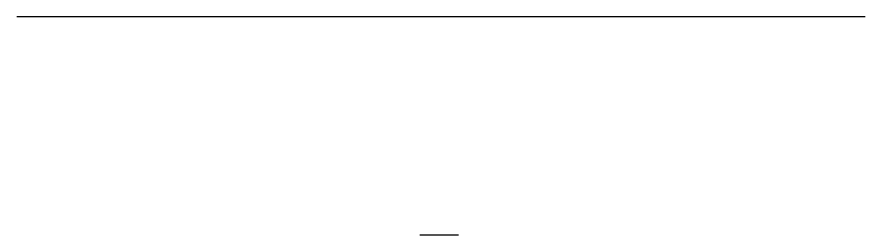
# Model space of a CAD drawing. Header units: millimetres. Extents: x -85 to 72, y -55 to 85.
# Drawn here: x -24.062 to -19.682, y -39.912 to -38.783 of the extents above; entities that cross this region are included whole.
import ezdxf

# ---------------------------------------------------------------- set-up
doc = ezdxf.new("R2010")
doc.units = ezdxf.units.MM
doc.header["$MEASUREMENT"] = 0

msp = doc.modelspace()

# ---------------------------------------------------------------- linework, layer by layer
at = {"extrusion": (-1, 0, 0)}
for p, q in [((-21.98167, -38.7831, -2.5), (-24.0622, -38.7831, -2.5)), ((-21.98167, -38.7831, -0.5), (-21.98167, -38.7831, -2.5))]:
    msp.add_line(p, q, dxfattribs=at)
for p, q in [((-19.68167, -38.7831, -2.5), (-21.98167, -38.7831, -2.5)), ((-19.68167, -38.7831), (-19.68167, -38.7831, -2.5)), ((-21.78167, -39.91239, -2.90584), (-21.98167, -39.91239, -2.90584))]:
    msp.add_line(p, q)

doc.saveas('drawing.dxf')
